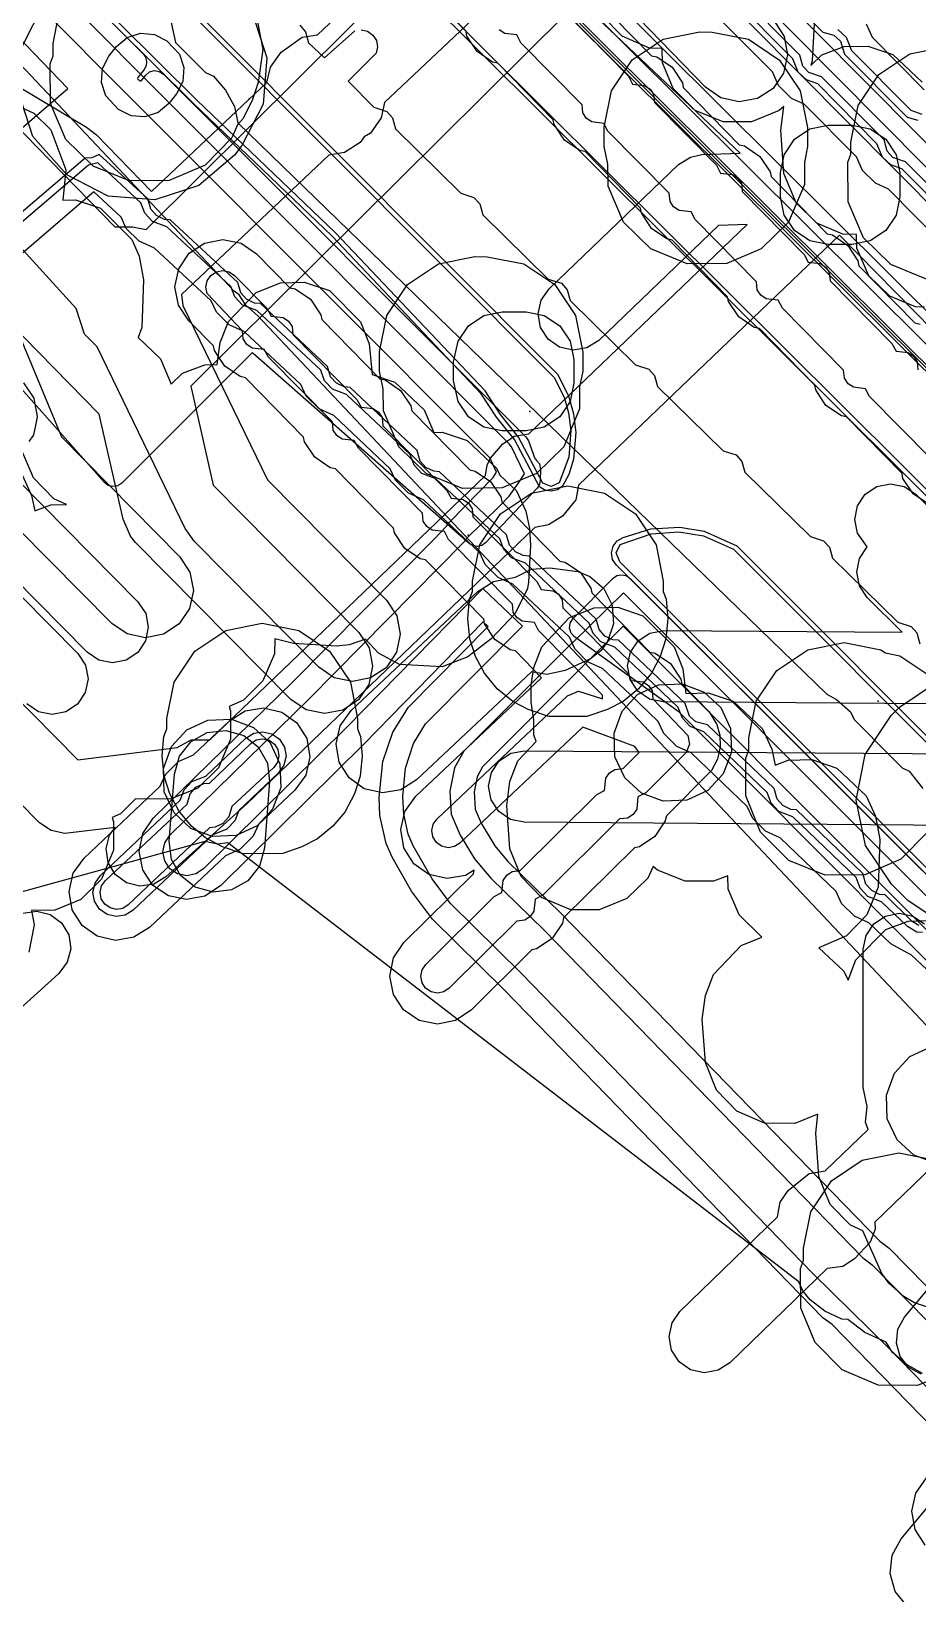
# Model space of a CAD drawing. Header units: metres. Extents: x -2677 to -840, y 169 to 1487.
# Drawn here: x -2534.5 to -2497.4, y 472.9 to 538.4 of the extents above; entities that cross this region are included whole.
import ezdxf

# ---------------------------------------------------------------- set-up
doc = ezdxf.new("R2010")
doc.units = ezdxf.units.M
for name, color, linetype in [('AI_GREENING_EXCLUSIONS', 1, 'Continuous'), ('AI_GREENING_LAWN', 82, 'Continuous'), ('AI_GREENING_REJECTED', 6, 'Continuous')]:
    doc.layers.add(name, color=color, linetype=linetype)

msp = doc.modelspace()

# ---------------------------------------------------------------- linework, layer by layer
at = {"layer": 'AI_GREENING_EXCLUSIONS'}
for points in [[(-2453.052, 475.184), (-2563.255, 584.829)], [(-2532.812, 559.76), (-2491.348, 518.509), (-2466.803, 493.355), (-2454.499, 481.243), (-2453.118, 479.601), (-2450.738, 477.392), (-2449.357, 478.782), (-2447.658, 480.173), (-2447.381, 480.667), (-2445.706, 482.293), (-2445.36, 482.434), (-2445.012, 482.295), (-2444.702, 481.694), (-2444.561, 481.133), (-2444.536, 480.458), (-2444.66, 479.826), (-2445.494, 478.408), (-2448.802, 474.801), (-2449.283, 474.535), (-2450.962, 473.89), (-2451.748, 474.262), (-2452.91, 475.325), (-2563.114, 584.97)], [(-2537.219, 577.852), (-2528.494, 537.945), (-2527.233, 536.684), (-2526.907, 536.524), (-2526.392, 535.938), (-2526.016, 535.254), (-2525.878, 534.568), (-2501.182, 510.605), (-2500.785, 510.376), (-2500.198, 509.862), (-2500.036, 509.535), (-2498.502, 507.99), (-2498.029, 507.52), (-2497.733, 507.37), (-2497.154, 506.65)], [(-2537.219, 577.852), (-2528.494, 537.945), (-2527.233, 536.684), (-2526.907, 536.524), (-2526.392, 535.938), (-2526.016, 535.254), (-2525.878, 534.568), (-2501.182, 510.605), (-2500.785, 510.376), (-2500.198, 509.862), (-2500.036, 509.535), (-2498.502, 507.99), (-2498.029, 507.52), (-2497.733, 507.37), (-2497.154, 506.65)], [(-2541.501, 570.944), (-2450.809, 480.716), (-2450.591, 480.547), (-2450.249, 480.479), (-2449.872, 480.562), (-2451.293, 482.052), (-2451.577, 482.483), (-2451.871, 483.208), (-2451.964, 483.697), (-2451.961, 484.461), (-2451.864, 484.949), (-2451.64, 485.489), (-2452.016, 485.948), (-2528.518, 563.046), (-2528.827, 563.073), (-2529.519, 563.432), (-2530.022, 564.03), (-2530.167, 564.487), (-2530.518, 564.437), (-2531.274, 564.631), (-2531.899, 565.099), (-2535.363, 568.96)], [(-2542.503, 570.53), (-2451.479, 479.972), (-2450.928, 479.594), (-2450.255, 479.461), (-2449.58, 479.587), (-2449.331, 479.714), (-2448.435, 480.532), (-2450.333, 482.447), (-2450.741, 483.032), (-2450.888, 483.395), (-2450.98, 484.266), (-2450.733, 485.116), (-2450.366, 485.642), (-2450.446, 485.766), (-2528.081, 564.025)], [(-2555.456, 567.151), (-2512.478, 524.035), (-2512.013, 523.118), (-2511.803, 522.361), (-2511.714, 521.58), (-2511.714, 521.58), (-2511.814, 520.459), (-2512.008, 519.823), (-2512.263, 519.334), (-2512.482, 519.182), (-2512.742, 519.122), (-2513.005, 519.164), (-2513.233, 519.302), (-2514.283, 521.283), (-2515.029, 522.218), (-2515.672, 523.209), (-2521.93, 529.813), (-2527.735, 535.387), (-2542.417, 549.934)], [(-2532.533, 559.764), (-2491.207, 518.65)], [(-2546.388, 524.507), (-2533.006, 536.015), (-2552.778, 556.579)], [(-2546.388, 524.507), (-2533.006, 536.015), (-2552.778, 556.579)], [(-2497.828, 472.358), (-2498.316, 472.967), (-2498.535, 473.716), (-2498.45, 474.492), (-2498.075, 475.176), (-2493.486, 480.648), (-2493.912, 480.368), (-2494.679, 480.222), (-2495.443, 480.381), (-2496.088, 480.82), (-2496.516, 481.472), (-2496.662, 482.239), (-2496.504, 483.003), (-2496.065, 483.648), (-2490.17, 489.446), (-2525.048, 526.481), (-2525.548, 526.919), (-2525.824, 527.36), (-2526.039, 527.513), (-2548.641, 551.5)], [(-2474.654, 458.565), (-2498.569, 483.153), (-2501.767, 486.296), (-2514.006, 498.894), (-2516.963, 501.82), (-2517.738, 502.863), (-2518.529, 504.243), (-2518.744, 504.733), (-2518.923, 505.565), (-2518.958, 506.31), (-2518.846, 507.504), (-2518.509, 508.534), (-2518.016, 509.36), (-2513.95, 513.46), (-2515.613, 515.041), (-2521.302, 509.229), (-2527.316, 503.277), (-2527.641, 503.062), (-2528.024, 502.988), (-2528.407, 503.066), (-2528.73, 503.284), (-2528.945, 503.61), (-2529.019, 503.993), (-2528.941, 504.375), (-2528.723, 504.698), (-2522.874, 510.417), (-2516.365, 517.021), (-2516.302, 517.115), (-2514.872, 518.535), (-2514.872, 518.535), (-2514.505, 518.916), (-2514.132, 519.436), (-2513.859, 519.851), (-2514.401, 520.98), (-2514.501, 521.106), (-2542.475, 549.171)], [(-2495.154, 478.196), (-2500.967, 484.162), (-2501.36, 484.449), (-2514.721, 498.195), (-2517.722, 501.169), (-2518.595, 502.347), (-2519.411, 503.772), (-2519.662, 504.338), (-2519.922, 505.518), (-2519.956, 506.264), (-2519.806, 507.784), (-2519.806, 507.784), (-2519.388, 509.01), (-2518.728, 510.063), (-2515.38, 513.439), (-2515.588, 513.637), (-2520.591, 508.525), (-2526.612, 502.566), (-2527.264, 502.136), (-2528.03, 501.988), (-2528.794, 502.144), (-2529.441, 502.581), (-2529.871, 503.232), (-2530.019, 503.998), (-2529.863, 504.763), (-2529.426, 505.409), (-2523.578, 511.128), (-2517.656, 517.1), (-2517.126, 517.646), (-2517.007, 517.824), (-2515.182, 519.698), (-2515.037, 519.919), (-2515.273, 520.439), (-2515.336, 520.528), (-2542.48, 547.759)], [(-2505.091, 546.141), (-2527.855, 523.529), (-2526.919, 519.377), (-2520.811, 513.193), (-2520.381, 512.542), (-2520.234, 511.775), (-2520.391, 511.011), (-2520.828, 510.365), (-2521.48, 509.935), (-2522.246, 509.788), (-2523.01, 509.945), (-2523.657, 510.382), (-2530.167, 516.973), (-2530.378, 517.226), (-2530.695, 517.939), (-2531.69, 522.351), (-2536.144, 526.882)], [(-2535.176, 536.151), (-2532.224, 534.396), (-2531.809, 534.069), (-2529.501, 531.686), (-2524.659, 536.264), (-2524.514, 536.902), (-2524.062, 537.539), (-2523.187, 538.158), (-2522.539, 538.269), (-2515.813, 544.628)], [(-2535.344, 534.629), (-2531.039, 530.212), (-2530.293, 530.212), (-2529.728, 530.1), (-2516.876, 542.877)], [(-2513.859, 540.972), (-2519.728, 535.422), (-2519.873, 534.78), (-2520.323, 534.142), (-2520.582, 533.979), (-2520.747, 533.745), (-2521.406, 533.327), (-2522.066, 533.211), (-2528.244, 527.37), (-2528.183, 526.914), (-2524.632, 519.593), (-2519.645, 514.544), (-2519.215, 513.893), (-2519.068, 513.127), (-2519.225, 512.362), (-2519.662, 511.716), (-2520.314, 511.286), (-2521.08, 511.139), (-2521.845, 511.296), (-2522.491, 511.733), (-2527.71, 517.017), (-2528.087, 517.55), (-2531.782, 525.168), (-2532.305, 525.708), (-2532.657, 526.788), (-2537.709, 532.321)], [(-2537.324, 512.643), (-2532.585, 507.845), (-2528.42, 508.368), (-2527.833, 508.683), (-2527.052, 508.683), (-2515.494, 519.779), (-2515.425, 520.211), (-2515.289, 520.511), (-2514.772, 521.112), (-2514.279, 521.427), (-2513.677, 521.524), (-2504.521, 530.313), (-2505.733, 530.265), (-2510.752, 525.447), (-2511.245, 525.132), (-2511.822, 525.029), (-2512.393, 525.155), (-2512.873, 525.49), (-2513.188, 525.983), (-2513.291, 526.559), (-2513.165, 527.131), (-2512.83, 527.611), (-2507.401, 532.823), (-2506.908, 533.138), (-2506.422, 533.24), (-2504.815, 533.304), (-2512.901, 540.966)], [(-2496.922, 518.568), (-2497.567, 519.006), (-2497.996, 519.658), (-2498.034, 519.858), (-2500.357, 522.233), (-2500.577, 522.278), (-2501.223, 522.717), (-2501.652, 523.369), (-2501.69, 523.568), (-2504.012, 525.943), (-2504.233, 525.989), (-2504.878, 526.427), (-2505.307, 527.079), (-2505.345, 527.278), (-2507.668, 529.653), (-2507.888, 529.699), (-2508.534, 530.137), (-2508.963, 530.789), (-2509.001, 530.989), (-2511.323, 533.364), (-2511.544, 533.409), (-2512.189, 533.848), (-2512.618, 534.5), (-2512.656, 534.699), (-2514.979, 537.074), (-2515.199, 537.12), (-2515.845, 537.558), (-2516.274, 538.21), (-2516.312, 538.41), (-2518.634, 540.785)], [(-2503.396, 538.844), (-2502.973, 538.188), (-2502.832, 537.421), (-2502.997, 536.658), (-2503.44, 536.016), (-2504.096, 535.593), (-2504.864, 535.453), (-2505.627, 535.617), (-2506.268, 536.061), (-2510.958, 540.901)], [(-2503.963, 541.014), (-2501.347, 538.37), (-2500.887, 538.245), (-2500.619, 538.002), (-2500.44, 537.453), (-2497.823, 534.809), (-2497.364, 534.684)], [(-2510.886, 539.788), (-2508.538, 537.386), (-2508.317, 537.341), (-2507.672, 536.902), (-2507.243, 536.25), (-2507.205, 536.051), (-2504.856, 533.649), (-2504.636, 533.604), (-2503.99, 533.165), (-2503.561, 532.513), (-2503.523, 532.314), (-2501.174, 529.912), (-2500.954, 529.867), (-2500.308, 529.428), (-2499.88, 528.776), (-2499.841, 528.577), (-2497.493, 526.175), (-2497.272, 526.13)], [(-2495.559, 530.136), (-2498.04, 532.643), (-2498.509, 532.813), (-2498.858, 533.137), (-2499.083, 533.697), (-2501.563, 536.204), (-2502.032, 536.374), (-2502.382, 536.698), (-2502.606, 537.258), (-2505.087, 539.765)], [(-2495.265, 530.292), (-2497.882, 532.937), (-2498.421, 533.116), (-2498.663, 533.384), (-2498.789, 533.853), (-2501.405, 536.498), (-2501.944, 536.677), (-2502.187, 536.945), (-2502.312, 537.415), (-2504.928, 540.059)], [(-2525.131, 539.172), (-2524.827, 537.641), (-2525.034, 536.27), (-2525.26, 535.545), (-2525.653, 534.755), (-2525.902, 534.488), (-2526.131, 533.939), (-2527.254, 532.795), (-2528.763, 532.148), (-2530.424, 532.132), (-2531.946, 532.752), (-2533.09, 533.875), (-2533.737, 535.384), (-2533.753, 537.045), (-2533.629, 537.381), (-2533.629, 537.894), (-2533.325, 539.425)], [(-2512.093, 539.16), (-2509.499, 536.527), (-2509.33, 536.2), (-2508.824, 536.143), (-2508.598, 535.99), (-2508.448, 535.762), (-2508.411, 535.423), (-2505.817, 532.79), (-2505.648, 532.463), (-2505.142, 532.406), (-2504.916, 532.253), (-2504.766, 532.025), (-2504.729, 531.686), (-2502.135, 529.053), (-2501.967, 528.726), (-2501.46, 528.669), (-2501.234, 528.516), (-2501.084, 528.288), (-2501.048, 527.949), (-2498.454, 525.316), (-2498.285, 524.989), (-2497.779, 524.932), (-2497.553, 524.779), (-2497.403, 524.551), (-2497.366, 524.212)], [(-2497.096, 526.835), (-2497.464, 526.852), (-2498.548, 527.305), (-2499.425, 528.16), (-2499.923, 529.311), (-2499.94, 529.889), (-2500.517, 529.906), (-2501.601, 530.359), (-2502.478, 531.214), (-2502.993, 532.446), (-2503.121, 534.265), (-2502.992, 535.259), (-2503.186, 535.087), (-2504.351, 534.617), (-2505.539, 534.617), (-2506.704, 535.087), (-2507.626, 536.009), (-2508.079, 537.093), (-2508.096, 537.687), (-2508.617, 537.704), (-2509.768, 538.202), (-2510.623, 539.079)], [(-2496.421, 529.583), (-2498.606, 531.791), (-2499.147, 532.038), (-2499.688, 532.578), (-2499.945, 533.144), (-2502.13, 535.352), (-2502.671, 535.599), (-2503.211, 536.139), (-2503.468, 536.705), (-2505.653, 538.913)], [(-2523.287, 538.662), (-2523.044, 538.394), (-2522.919, 537.934), (-2522.248, 537.299), (-2520.975, 538.427)], [(-2520.706, 538.473), (-2520.44, 538.412), (-2520.217, 538.254), (-2520.072, 538.023), (-2520.026, 537.753), (-2520.087, 537.487), (-2521.251, 536.313), (-2520.185, 535.227), (-2519.636, 535.048), (-2519.393, 534.78), (-2519.268, 534.32), (-2516.533, 531.617), (-2515.981, 531.438), (-2515.739, 531.17), (-2515.613, 530.714), (-2512.869, 528.018), (-2512.316, 527.839), (-2512.074, 527.57), (-2511.948, 527.114), (-2509.204, 524.418), (-2508.652, 524.239), (-2508.409, 523.97), (-2508.283, 523.514), (-2505.539, 520.818), (-2504.987, 520.639), (-2504.744, 520.371), (-2504.619, 519.914), (-2501.874, 517.219), (-2501.322, 517.04), (-2501.079, 516.771), (-2500.954, 516.315), (-2498.209, 513.619), (-2497.657, 513.44), (-2497.414, 513.171), (-2497.289, 512.715)], [(-2496.828, 520.486), (-2499.396, 523.092), (-2499.565, 523.418), (-2500.071, 523.476), (-2500.297, 523.629), (-2500.447, 523.857), (-2500.484, 524.196), (-2503.051, 526.802), (-2503.22, 527.129), (-2503.726, 527.186), (-2503.952, 527.339), (-2504.102, 527.568), (-2504.139, 527.906), (-2506.707, 530.513), (-2506.876, 530.839), (-2507.382, 530.896), (-2507.608, 531.05), (-2507.758, 531.278), (-2507.795, 531.617), (-2510.362, 534.223), (-2510.531, 534.55), (-2511.037, 534.607), (-2511.263, 534.76), (-2511.413, 534.988), (-2511.45, 535.327), (-2514.018, 537.933), (-2514.186, 538.26), (-2514.693, 538.317), (-2514.919, 538.47)], [(-2501.717, 538.719), (-2501.794, 537.174), (-2501.862, 536.97), (-2501.393, 537.417), (-2500.462, 537.767), (-2499.468, 537.794), (-2498.418, 537.442), (-2497.194, 536.283)], [(-2500.719, 538.493), (-2500.37, 538.17), (-2500.146, 537.61), (-2497.665, 535.103), (-2497.196, 534.932)], [(-2499.541, 538.729), (-2499.284, 538.163), (-2497.099, 535.954)], [(-2496.975, 528.005), (-2498.498, 528.625), (-2499.642, 529.749), (-2500.289, 531.257), (-2500.305, 532.918), (-2500.181, 533.254), (-2500.181, 533.767), (-2499.876, 535.298), (-2499.009, 536.596), (-2497.711, 537.463), (-2496.181, 537.767)], [(-2535.336, 535.401), (-2534.437, 534.974), (-2533.728, 534.277), (-2533.094, 532.597), (-2533.216, 531.325), (-2532.684, 531.34), (-2531.634, 530.988), (-2530.324, 529.683), (-2530.024, 528.973), (-2529.842, 527.984), (-2529.907, 525.992), (-2530.066, 525.57), (-2529.124, 524.678), (-2528.678, 523.605), (-2528.196, 524.066), (-2527.265, 524.416), (-2526.743, 524.43), (-2526.616, 525.356), (-2526.277, 526.231), (-2525.117, 527.453), (-2524.087, 527.86), (-2523.093, 527.887), (-2522.043, 527.535), (-2520.733, 526.23), (-2520.372, 525.301), (-2520.242, 524.015), (-2519.298, 523.697), (-2518.074, 522.538), (-2517.662, 521.588), (-2517.315, 521.598), (-2516.265, 521.246), (-2515.041, 520.087), (-2514.894, 519.796), (-2514.196, 519.135), (-2513.81, 518.279), (-2513.655, 517.56), (-2513.616, 516.843), (-2513.693, 515.298), (-2513.739, 515.036), (-2514.257, 513.983), (-2515.265, 512.927), (-2516.231, 512.175), (-2517.313, 511.746), (-2519.105, 511.854), (-2519.981, 512.326), (-2520.522, 512.914), (-2521.218, 512.679), (-2521.724, 512.613), (-2523.543, 512.736), (-2524.324, 512.932), (-2524.338, 512.303), (-2524.83, 511.163), (-2525.641, 510.352), (-2526.246, 510.085), (-2526.187, 509.909), (-2526.187, 508.721), (-2526.693, 507.511), (-2527.561, 506.662), (-2528.714, 506.194), (-2530.165, 506.22), (-2530.797, 505.588), (-2531.151, 505.425), (-2531.09, 505.244), (-2531.09, 504.056), (-2531.596, 502.846), (-2532.464, 501.997), (-2533.547, 501.543), (-2534.535, 501.529), (-2534.416, 500.933), (-2534.643, 499.785)], [(-2497.324, 500.906), (-2497.602, 501.069), (-2498.739, 502.186), (-2498.971, 502.205), (-2499.303, 502.365), (-2499.546, 502.633), (-2499.671, 503.078), (-2502.464, 505.75), (-2502.696, 505.77), (-2503.028, 505.929), (-2503.27, 506.198), (-2503.396, 506.642), (-2506.188, 509.315), (-2506.673, 509.44), (-2506.942, 509.683), (-2507.121, 510.207), (-2509.92, 512.865), (-2510.159, 512.884), (-2510.491, 513.044), (-2510.734, 513.312), (-2510.859, 513.75), (-2513.672, 516.4), (-2513.912, 516.42), (-2514.244, 516.579), (-2514.487, 516.848), (-2514.612, 517.285), (-2517.425, 519.935), (-2517.664, 519.955), (-2517.997, 520.114), (-2518.239, 520.383), (-2518.365, 520.82), (-2521.178, 523.47), (-2521.417, 523.49), (-2521.749, 523.649), (-2521.992, 523.918), (-2522.117, 524.355), (-2524.935, 526.993), (-2525.181, 527.013), (-2525.513, 527.172), (-2525.756, 527.441), (-2525.881, 527.872), (-2528.712, 530.502), (-2528.958, 530.522), (-2529.291, 530.681), (-2529.533, 530.95), (-2529.659, 531.381), (-2531.699, 533.248), (-2532.001, 533.108), (-2532.287, 533.089), (-2536.511, 529.475)], [(-2497.169, 500.603), (-2497.413, 500.619), (-2497.81, 500.852), (-2498.892, 501.892), (-2499.471, 502.116), (-2499.794, 502.466), (-2499.963, 502.915), (-2502.617, 505.456), (-2503.195, 505.681), (-2503.519, 506.03), (-2503.688, 506.479), (-2506.342, 509.021), (-2506.92, 509.245), (-2507.244, 509.595), (-2507.413, 510.044), (-2508.746, 511.318), (-2510.071, 512.571), (-2510.659, 512.795), (-2510.983, 513.145), (-2511.15, 513.584), (-2513.824, 516.106), (-2514.412, 516.33), (-2514.735, 516.68), (-2514.902, 517.119), (-2517.577, 519.641), (-2518.164, 519.865), (-2518.488, 520.215), (-2518.655, 520.654), (-2521.33, 523.176), (-2521.917, 523.4), (-2522.241, 523.75), (-2522.408, 524.189), (-2525.086, 526.699), (-2525.681, 526.924), (-2526.005, 527.273), (-2526.17, 527.704), (-2528.863, 530.208), (-2529.458, 530.433), (-2529.782, 530.782), (-2529.947, 531.213), (-2531.756, 532.892), (-2532.144, 532.795), (-2536.233, 529.293)], [(-2537.683, 531.983), (-2533.278, 521.394), (-2528.323, 516.378), (-2527.893, 515.726), (-2527.746, 514.96), (-2527.903, 514.195), (-2528.34, 513.549), (-2528.992, 513.12), (-2529.758, 512.972), (-2530.522, 513.129), (-2531.168, 513.567), (-2536.398, 518.861)], [(-2496.782, 498.861), (-2497.639, 499.659), (-2498.501, 500.13), (-2499.424, 501.013), (-2500.03, 501.287), (-2500.57, 501.827), (-2500.801, 502.331), (-2503.149, 504.578), (-2503.755, 504.851), (-2504.295, 505.392), (-2504.526, 505.896), (-2506.874, 508.142), (-2507.479, 508.416), (-2508.02, 508.956), (-2508.251, 509.46), (-2509.434, 510.593), (-2510.593, 511.684), (-2511.218, 511.966), (-2511.758, 512.506), (-2511.982, 512.993), (-2514.345, 515.219), (-2514.971, 515.501), (-2515.511, 516.041), (-2515.735, 516.528), (-2518.098, 518.754), (-2518.723, 519.036), (-2519.264, 519.576), (-2519.488, 520.063), (-2521.851, 522.289), (-2522.476, 522.571), (-2523.016, 523.112), (-2523.24, 523.598), (-2525.597, 525.805), (-2526.24, 526.094), (-2526.78, 526.635), (-2526.998, 527.107), (-2529.374, 529.314), (-2530.017, 529.603), (-2530.558, 530.144), (-2530.775, 530.616), (-2531.912, 531.672), (-2535.429, 528.663)], [(-2494.393, 523.482), (-2500.661, 529.861), (-2511.593, 519.366), (-2511.713, 518.76), (-2512.271, 518.066), (-2512.855, 517.702), (-2513.433, 517.599), (-2525.504, 506.01), (-2528.902, 502.936), (-2529.404, 502.636), (-2529.984, 502.551), (-2530.551, 502.694), (-2531.021, 503.043), (-2531.321, 503.545), (-2531.406, 504.124), (-2531.263, 504.692), (-2531.021, 505.018), (-2533.141, 504.765), (-2533.714, 504.883), (-2534.199, 505.211), (-2539.458, 510.535)], [(-2534.87, 523.668), (-2534.439, 523.018), (-2534.439, 523.014), (-2534.437, 523.011), (-2534.395, 522.79), (-2534.291, 522.251), (-2534.292, 522.243), (-2534.291, 522.235), (-2534.353, 521.946), (-2534.447, 521.487), (-2534.454, 521.475), (-2534.457, 521.462), (-2534.639, 521.201)], [(-2534.92, 519.801), (-2534.534, 518.945), (-2534.392, 518.291), (-2533.719, 518.544), (-2533.07, 518.561), (-2533.598, 518.799), (-2534.453, 519.676), (-2534.906, 520.76)], [(-2535.066, 519.535), (-2530.067, 514.473), (-2529.744, 513.985), (-2529.634, 513.41), (-2529.751, 512.837), (-2530.08, 512.352), (-2530.568, 512.03), (-2531.143, 511.919), (-2531.716, 512.037), (-2532.201, 512.365), (-2537.41, 517.639)], [(-2495.058, 510.182), (-2508.049, 510.28), (-2508.622, 510.398), (-2509.106, 510.727), (-2509.428, 511.216), (-2509.538, 511.791), (-2509.419, 512.364), (-2509.091, 512.848), (-2508.602, 513.17), (-2508.027, 513.28), (-2498.031, 513.205), (-2499.494, 514.663), (-2499.82, 515.149), (-2499.935, 515.723), (-2499.822, 516.297), (-2499.49, 516.79), (-2499.895, 517.355), (-2500.011, 517.929), (-2499.897, 518.503), (-2499.573, 518.991), (-2499.087, 519.317), (-2498.513, 519.432), (-2497.939, 519.318), (-2497.452, 518.994), (-2492.369, 513.928)], [(-2537.397, 517.169), (-2532.593, 512.306), (-2532.271, 511.817), (-2532.161, 511.242), (-2532.278, 510.669), (-2532.607, 510.184), (-2533.095, 509.862), (-2533.67, 509.752), (-2534.243, 509.869), (-2534.728, 510.197)], [(-2453.69, 460.207), (-2475.758, 481.813), (-2510.011, 516.016), (-2510.167, 516.254), (-2510.216, 516.534), (-2510.15, 516.81), (-2509.979, 517.037), (-2509.732, 517.178), (-2508.561, 517.535), (-2507.355, 517.607), (-2506.323, 517.44), (-2504.963, 516.833), (-2382.249, 393.893)], [(-2453.432, 460.234), (-2475.617, 481.955), (-2509.87, 516.158), (-2510.016, 516.527), (-2509.847, 516.887), (-2508.546, 517.336), (-2507.387, 517.409), (-2506.355, 517.242), (-2505.104, 516.692), (-2382.39, 393.752)], [(-2463.911, 468.982), (-2509.706, 514.861), (-2511.817, 512.787), (-2511.879, 512.745), (-2516.408, 508.213), (-2516.803, 507.518), (-2516.994, 506.542), (-2516.938, 505.57), (-2516.556, 504.695), (-2515.954, 503.698), (-2515.274, 502.882), (-2513.043, 500.699), (-2499.682, 486.954), (-2499.288, 486.661), (-2496.999, 484.337), (-2473.702, 460.382)], [(-2496.837, 484.842), (-2497.511, 485.076), (-2497.959, 485.335), (-2498.571, 485.888), (-2498.873, 486.307), (-2499.672, 488.088), (-2500.198, 488.325), (-2501.053, 489.202), (-2501.523, 490.367), (-2501.651, 492.186), (-2501.566, 492.982), (-2502.534, 492.594), (-2503.803, 492.611), (-2504.954, 493.109), (-2505.809, 493.986), (-2506.279, 495.151), (-2506.407, 496.97), (-2506.277, 497.968), (-2505.938, 498.843), (-2504.778, 500.065), (-2503.914, 500.41), (-2504.865, 501.344), (-2505.318, 502.428), (-2505.335, 502.99), (-2505.938, 502.755), (-2507.126, 502.755), (-2508.291, 503.225), (-2508.468, 503.381), (-2508.691, 502.889), (-2509.568, 502.034), (-2510.733, 501.564), (-2511.921, 501.564), (-2513.153, 502.079), (-2514.008, 502.956), (-2514.478, 504.121), (-2514.606, 505.94), (-2514.476, 506.938), (-2514.137, 507.813), (-2513.372, 508.619), (-2513.472, 508.9), (-2513.472, 509.529), (-2513.588, 510.272), (-2513.587, 510.99), (-2513.47, 511.717), (-2513.47, 511.717), (-2513.131, 512.592), (-2511.971, 513.814), (-2510.941, 514.221), (-2509.947, 514.248), (-2508.897, 513.896), (-2507.587, 512.591), (-2507.226, 511.662), (-2507.098, 510.635), (-2506.158, 510.66), (-2505.108, 510.308), (-2503.884, 509.149), (-2503.498, 508.293), (-2503.353, 507.624), (-2502.804, 507.83), (-2501.81, 507.857), (-2500.76, 507.505), (-2499.536, 506.346), (-2499.15, 505.49), (-2498.968, 504.501), (-2499.033, 502.509), (-2499.503, 501.344), (-2500.358, 500.467), (-2501.515, 499.968), (-2500.48, 498.988), (-2500.298, 498.614), (-2499.969, 499.46), (-2498.71, 500.739), (-2497.779, 501.089), (-2496.785, 501.116)], [(-2465.347, 469.005), (-2509.724, 513.463), (-2511.105, 512.085), (-2511.139, 512.062), (-2515.626, 507.558), (-2515.851, 507.141), (-2515.977, 506.513), (-2515.93, 505.784), (-2515.682, 505.191), (-2515.105, 504.236), (-2514.563, 503.586), (-2512.328, 501.398), (-2498.967, 487.653), (-2498.576, 487.363), (-2496.283, 485.035), (-2472.986, 461.08)], [(-2496.96, 504.82), (-2498.083, 503.676), (-2499.592, 503.029), (-2501.253, 503.013), (-2502.775, 503.633), (-2503.962, 504.82), (-2504.582, 506.342), (-2504.582, 507.926), (-2504.458, 508.262), (-2504.458, 508.775), (-2504.154, 510.306), (-2503.286, 511.603), (-2501.989, 512.471), (-2500.458, 512.775), (-2498.927, 512.471), (-2498.728, 512.337), (-2498.728, 512.337), (-2498.125, 512.218), (-2496.828, 511.35)], [(-2496.157, 500.857), (-2497.78, 501.938), (-2498.48, 502.636), (-2499.567, 504.257), (-2499.95, 506.163), (-2499.575, 508.078), (-2498.495, 509.703), (-2498.495, 509.703), (-2498.137, 510.063), (-2496.518, 511.151)], [(-2495.742, 505.099), (-2513.882, 505.235), (-2514.455, 505.353), (-2514.939, 505.682), (-2515.261, 506.171), (-2515.371, 506.746), (-2515.252, 507.319), (-2514.923, 507.803), (-2514.434, 508.125), (-2513.86, 508.234), (-2495.578, 508.098)], [(-2497.168, 482.104), (-2497.849, 482.478), (-2498.436, 482.992), (-2498.436, 482.992), (-2498.704, 483.426), (-2499.591, 483.827), (-2500.299, 484.372), (-2500.56, 484.384), (-2501.267, 484.716), (-2501.885, 485.193), (-2502.19, 485.568), (-2502.357, 485.955), (-2526.298, 504.372), (-2526.734, 504.315), (-2527.263, 504.419), (-2578.585, 490.288)], [(-2497.168, 482.104), (-2497.849, 482.478), (-2498.436, 482.992), (-2498.436, 482.992), (-2498.704, 483.426), (-2499.591, 483.827), (-2500.299, 484.372), (-2500.56, 484.384), (-2501.267, 484.716), (-2501.885, 485.193), (-2502.19, 485.568), (-2502.357, 485.955), (-2526.298, 504.372), (-2526.734, 504.315), (-2527.263, 504.419), (-2578.585, 490.288)], [(-2534.89, 501.413), (-2534.311, 501.498), (-2533.743, 501.355), (-2533.273, 501.006), (-2532.973, 500.504), (-2532.888, 499.925), (-2533.031, 499.357), (-2533.38, 498.887), (-2543.549, 489.692)], [(-2496.322, 491.208), (-2499.17, 488.451), (-2499.161, 488.162), (-2499.369, 487.615), (-2500.028, 486.915), (-2500.52, 486.598), (-2501.175, 486.51), (-2505.257, 482.558), (-2505.749, 482.241), (-2506.325, 482.136), (-2506.897, 482.26), (-2507.379, 482.593), (-2507.696, 483.084), (-2507.801, 483.66), (-2507.677, 484.232), (-2507.344, 484.714), (-2503.251, 488.676), (-2503.137, 489.301), (-2502.804, 489.782), (-2501.922, 490.5), (-2501.258, 490.605), (-2499.458, 492.347), (-2499.564, 492.646), (-2499.496, 493.308), (-2499.656, 494.101), (-2499.656, 499.911), (-2499.542, 500.485), (-2499.217, 500.971), (-2498.731, 501.296), (-2498.156, 501.411), (-2497.582, 501.296), (-2497.096, 500.971)], [(-2495.856, 482.219), (-2497.378, 481.599), (-2499.039, 481.615), (-2500.548, 482.262), (-2501.671, 483.406), (-2502.275, 484.851), (-2502.291, 486.512), (-2502.167, 486.848), (-2502.167, 487.361), (-2501.863, 488.892), (-2500.995, 490.189), (-2499.698, 491.057), (-2498.167, 491.361), (-2496.636, 491.057)], [(-2497.227, 482.079), (-2497.741, 482.36), (-2498.107, 482.817), (-2498.271, 483.379), (-2498.207, 483.96), (-2497.926, 484.474), (-2494.041, 489.106)], [(-2497.061, 474.903), (-2497.482, 475.56), (-2497.619, 476.328), (-2497.452, 477.091), (-2497.006, 477.731)]]:
    msp.add_lwpolyline(points, dxfattribs=at)
for points in [[(-2511.917, 521.664), (-2512, 520.542), (-2512.407, 519.473), (-2512.748, 519.322), (-2513.1, 519.45), (-2514.114, 521.392), (-2514.863, 522.33), (-2515.51, 523.329), (-2521.787, 529.953), (-2527.594, 535.529), (-2542.274, 550.075), (-2559.202, 567.085), (-2559.306, 567.237), (-2559.321, 567.6), (-2559.088, 567.877), (-2557.999, 568.035), (-2557.104, 567.897), (-2556.273, 567.534), (-2555.598, 567.01), (-2512.62, 523.894), (-2512.205, 523.063), (-2512.017, 522.412), (-2511.917, 521.664)], [(-2524.819, 535.353), (-2525.707, 533.616), (-2526.026, 533.213), (-2527.511, 531.947), (-2529.367, 531.347), (-2531.312, 531.502), (-2533.049, 532.39), (-2534.471, 533.999), (-2535.072, 535.855), (-2534.916, 537.8), (-2534.029, 539.537), (-2533.71, 539.94), (-2532.225, 541.205), (-2530.369, 541.806), (-2528.424, 541.651), (-2526.687, 540.763), (-2525.265, 539.154), (-2524.664, 537.298), (-2524.819, 535.353)], [(-2528.187, 536.307), (-2528.453, 535.786), (-2528.772, 535.383), (-2529.217, 535.003), (-2529.774, 534.823), (-2530.358, 534.869), (-2530.879, 535.136), (-2531.415, 535.705), (-2531.595, 536.262), (-2531.549, 536.846), (-2531.283, 537.367), (-2530.964, 537.77), (-2530.518, 538.15), (-2529.961, 538.33), (-2529.378, 538.283), (-2528.857, 538.017), (-2528.32, 537.447), (-2528.14, 536.89), (-2528.187, 536.307)], [(-2505.995, 538.379), (-2504.464, 538.075), (-2503.167, 537.207), (-2502.299, 535.91), (-2501.995, 534.379), (-2501.995, 533.573), (-2502.126, 532.914), (-2502.126, 531.989), (-2502.789, 530.403), (-2503.933, 529.28), (-2505.378, 528.676), (-2507.039, 528.66), (-2508.561, 529.28), (-2509.705, 530.403), (-2510.352, 531.912), (-2510.368, 532.832), (-2510.517, 533.582), (-2510.517, 534.384), (-2510.213, 535.915), (-2509.345, 537.212), (-2508.048, 538.08), (-2506.517, 538.384), (-2505.995, 538.379)], [(-2498.716, 530.056), (-2499.365, 529.622), (-2500.13, 529.47), (-2501.13, 529.47), (-2501.895, 529.622), (-2502.544, 530.056), (-2502.978, 530.705), (-2503.13, 531.47), (-2503.13, 532.47), (-2502.978, 533.235), (-2502.544, 533.884), (-2501.895, 534.318), (-2501.13, 534.47), (-2500.13, 534.47), (-2499.365, 534.318), (-2498.716, 533.884), (-2498.282, 533.235), (-2498.13, 532.47), (-2498.13, 531.47), (-2498.282, 530.705), (-2498.716, 530.056)], [(-2518.918, 504.153), (-2519.048, 504.922), (-2518.874, 505.683), (-2518.422, 506.319), (-2513.148, 511.294), (-2514.24, 512.417), (-2514.46, 512.462), (-2515.107, 512.9), (-2515.536, 513.551), (-2515.574, 513.751), (-2518.014, 516.238), (-2518.234, 516.283), (-2518.88, 516.721), (-2519.31, 517.372), (-2519.348, 517.572), (-2521.788, 520.059), (-2522.008, 520.104), (-2522.654, 520.541), (-2523.084, 521.193), (-2523.122, 521.392), (-2525.562, 523.879), (-2525.782, 523.925), (-2526.428, 524.362), (-2526.858, 525.014), (-2526.896, 525.213), (-2527.941, 526.27), (-2528.37, 526.922), (-2528.518, 527.688), (-2528.361, 528.452), (-2527.923, 529.099), (-2527.272, 529.528), (-2526.505, 529.676), (-2525.741, 529.519), (-2525.095, 529.081), (-2523.7, 527.651), (-2523.479, 527.606), (-2522.833, 527.169), (-2522.403, 526.517), (-2522.365, 526.318), (-2519.926, 523.831), (-2519.705, 523.785), (-2519.059, 523.348), (-2518.63, 522.696), (-2518.591, 522.497), (-2516.152, 520.01), (-2515.931, 519.965), (-2515.285, 519.527), (-2514.856, 518.876), (-2514.817, 518.676), (-2512.378, 516.189), (-2512.157, 516.144), (-2511.511, 515.706), (-2511.082, 515.055), (-2511.043, 514.855), (-2508.604, 512.368), (-2508.383, 512.323), (-2507.737, 511.886), (-2507.308, 511.234), (-2507.269, 511.035), (-2506.12, 509.863), (-2505.798, 509.332), (-2505.673, 508.89), (-2505.655, 508.404), (-2505.773, 507.877), (-2506.027, 507.4), (-2507.914, 505.504), (-2507.959, 505.284), (-2508.394, 504.636), (-2509.044, 504.204), (-2509.244, 504.165), (-2512.225, 501.218), (-2512.27, 500.998), (-2512.705, 500.35), (-2513.355, 499.918), (-2513.554, 499.879), (-2516.1, 497.348), (-2516.751, 496.916), (-2517.516, 496.766), (-2518.281, 496.921), (-2518.929, 497.356), (-2519.361, 498.006), (-2519.511, 498.772), (-2519.356, 499.537), (-2518.921, 500.184), (-2516.003, 503.068), (-2515.972, 503.224), (-2516.338, 502.995), (-2517.107, 502.865), (-2517.868, 503.039), (-2518.504, 503.491), (-2518.918, 504.153)], [(-2515.421, 528.957), (-2513.89, 528.653), (-2512.593, 527.785), (-2511.725, 526.488), (-2511.421, 524.957), (-2511.421, 524.151), (-2511.552, 523.492), (-2511.552, 522.567), (-2512.215, 520.981), (-2513.359, 519.858), (-2514.804, 519.254), (-2516.465, 519.238), (-2517.987, 519.858), (-2519.131, 520.981), (-2519.778, 522.49), (-2519.794, 523.41), (-2519.943, 524.16), (-2519.943, 524.962), (-2519.639, 526.493), (-2518.771, 527.79), (-2517.474, 528.658), (-2515.943, 528.962), (-2515.421, 528.957)], [(-2510.503, 506.567), (-2510.448, 507.074), (-2510.296, 507.3), (-2510.068, 507.451), (-2509.73, 507.489), (-2509.06, 508.156), (-2509.232, 508.412), (-2511.411, 509.22), (-2516.569, 504.355), (-2516.8, 504.21), (-2517.069, 504.164), (-2517.336, 504.225), (-2517.558, 504.384), (-2517.703, 504.615), (-2517.749, 504.884), (-2517.688, 505.151), (-2517.529, 505.373), (-2512.056, 510.537), (-2511.602, 510.727), (-2510.595, 510.411), (-2510.595, 510.56), (-2513.28, 513.278), (-2513.449, 513.604), (-2513.956, 513.66), (-2514.182, 513.814), (-2514.332, 514.042), (-2514.369, 514.38), (-2517.054, 517.098), (-2517.223, 517.425), (-2517.729, 517.481), (-2517.956, 517.634), (-2518.106, 517.862), (-2518.143, 518.201), (-2520.828, 520.919), (-2520.997, 521.245), (-2521.503, 521.302), (-2521.73, 521.455), (-2521.88, 521.683), (-2521.917, 522.022), (-2524.602, 524.74), (-2524.771, 525.066), (-2525.277, 525.123), (-2525.503, 525.276), (-2525.654, 525.504), (-2525.691, 525.843), (-2527.166, 527.412), (-2527.218, 527.68), (-2527.163, 527.948), (-2527.01, 528.174), (-2526.782, 528.324), (-2526.513, 528.376), (-2526.246, 528.321), (-2526.02, 528.168), (-2524.66, 526.791), (-2524.49, 526.465), (-2523.984, 526.408), (-2523.758, 526.255), (-2523.608, 526.027), (-2523.57, 525.688), (-2520.886, 522.97), (-2520.717, 522.644), (-2520.21, 522.587), (-2519.984, 522.434), (-2519.834, 522.206), (-2519.797, 521.867), (-2517.112, 519.149), (-2516.943, 518.823), (-2516.436, 518.767), (-2516.21, 518.613), (-2516.06, 518.385), (-2516.023, 518.047), (-2513.338, 515.329), (-2513.169, 515.002), (-2512.662, 514.946), (-2512.436, 514.793), (-2512.286, 514.565), (-2512.249, 514.226), (-2509.564, 511.508), (-2509.395, 511.182), (-2508.888, 511.125), (-2508.662, 510.972), (-2508.512, 510.744), (-2508.475, 510.405), (-2507.012, 508.864), (-2506.95, 508.513), (-2507.081, 508.162), (-2508.778, 506.461), (-2509.104, 506.291), (-2509.159, 505.784), (-2509.311, 505.558), (-2509.538, 505.407), (-2509.877, 505.369), (-2513.089, 502.175), (-2513.415, 502.005), (-2513.469, 501.498), (-2513.622, 501.272), (-2513.849, 501.121), (-2514.188, 501.083), (-2517.017, 498.27), (-2517.245, 498.119), (-2517.513, 498.066), (-2517.78, 498.12), (-2518.007, 498.273), (-2518.158, 498.5), (-2518.211, 498.768), (-2518.157, 499.036), (-2518.004, 499.263), (-2515.14, 502.111), (-2514.814, 502.281), (-2514.759, 502.788), (-2514.607, 503.014), (-2514.379, 503.165), (-2514.04, 503.203), (-2510.829, 506.397), (-2510.503, 506.567)], [(-2511.799, 523.648), (-2511.951, 522.883), (-2512.385, 522.234), (-2513.034, 521.8), (-2513.799, 521.648), (-2514.799, 521.648), (-2515.564, 521.8), (-2516.213, 522.234), (-2516.647, 522.883), (-2516.839, 523.756), (-2516.839, 524.548), (-2516.647, 525.413), (-2516.213, 526.062), (-2515.564, 526.496), (-2514.799, 526.648), (-2513.799, 526.648), (-2513.034, 526.496), (-2512.385, 526.062), (-2511.951, 525.413), (-2511.799, 524.648), (-2511.799, 523.648)], [(-2516.043, 514.915), (-2516.043, 515.341), (-2515.739, 516.872), (-2514.871, 518.169), (-2513.574, 519.037), (-2512.043, 519.341), (-2510.512, 519.037), (-2509.215, 518.169), (-2508.347, 516.872), (-2508.043, 515.341), (-2508.043, 514.915), (-2507.922, 514.586), (-2507.849, 513.774), (-2507.938, 512.925), (-2508.17, 512.183), (-2508.542, 511.48), (-2509.086, 510.826), (-2509.729, 510.293), (-2510.383, 509.958), (-2511.251, 509.673), (-2512.835, 509.673), (-2513.707, 509.958), (-2514.357, 510.293), (-2515.004, 510.826), (-2515.544, 511.48), (-2515.912, 512.183), (-2516.148, 512.925), (-2516.238, 513.774), (-2516.164, 514.586), (-2516.043, 514.915)], [(-2510.667, 512.426), (-2511.089, 512.089), (-2512.159, 511.598), (-2512.921, 511.427), (-2513.573, 511.541), (-2518.39, 507.006), (-2519.052, 506.592), (-2519.821, 506.463), (-2520.582, 506.638), (-2521.217, 507.091), (-2521.631, 507.753), (-2521.76, 508.522), (-2521.585, 509.283), (-2521.132, 509.918), (-2515.822, 514.918), (-2515.16, 515.331), (-2514.244, 515.513), (-2513.572, 515.85), (-2512.794, 515.906), (-2511.628, 515.745), (-2511.126, 515.544), (-2510.536, 515.033), (-2510.187, 514.335), (-2510.131, 513.557), (-2510.377, 512.816), (-2510.667, 512.426)], [(-2528.98, 508.823), (-2528.859, 509.152), (-2528.859, 509.578), (-2528.555, 511.109), (-2527.687, 512.406), (-2526.39, 513.274), (-2524.859, 513.578), (-2523.328, 513.274), (-2522.031, 512.406), (-2521.163, 511.109), (-2520.859, 509.578), (-2520.859, 509.152), (-2520.738, 508.823), (-2520.665, 508.011), (-2520.754, 507.162), (-2520.986, 506.42), (-2521.401, 505.653), (-2521.902, 505.063), (-2522.545, 504.53), (-2523.199, 504.195), (-2523.99, 503.926), (-2525.651, 503.91), (-2526.523, 504.195), (-2527.237, 504.573), (-2527.82, 505.063), (-2528.36, 505.717), (-2528.728, 506.42), (-2528.964, 507.162), (-2529.054, 508.011), (-2528.98, 508.823)], [(-2505.188, 508.176), (-2505.529, 507.259), (-2506.176, 506.56), (-2507.058, 506.151), (-2508.044, 506.112), (-2508.961, 506.453), (-2509.66, 507.1), (-2510.069, 507.982), (-2510.108, 508.968), (-2509.767, 509.885), (-2509.12, 510.584), (-2508.238, 510.993), (-2507.252, 511.032), (-2506.335, 510.691), (-2505.636, 510.044), (-2505.227, 509.162), (-2505.188, 508.176)], [(-2522.99, 508.743), (-2522.86, 507.974), (-2523.034, 507.213), (-2523.486, 506.577), (-2525.012, 505.135), (-2525.237, 504.646), (-2525.778, 504.105), (-2526.4, 503.825), (-2529.581, 500.82), (-2530.242, 500.406), (-2531.011, 500.275), (-2531.772, 500.449), (-2532.408, 500.901), (-2532.823, 501.562), (-2532.953, 502.332), (-2532.779, 503.092), (-2532.327, 503.728), (-2529.133, 506.746), (-2528.908, 507.235), (-2528.367, 507.776), (-2527.745, 508.056), (-2526.232, 509.485), (-2525.571, 509.9), (-2524.802, 510.03), (-2524.041, 509.856), (-2523.405, 509.404), (-2522.99, 508.743)], [(-2524.083, 506.696), (-2524.424, 505.779), (-2525.071, 505.08), (-2525.953, 504.671), (-2526.939, 504.632), (-2527.856, 504.973), (-2528.555, 505.62), (-2528.964, 506.502), (-2529.003, 507.488), (-2528.662, 508.405), (-2528.015, 509.104), (-2527.133, 509.513), (-2526.147, 509.552), (-2525.23, 509.211), (-2524.531, 508.564), (-2524.122, 507.682), (-2524.083, 506.696)], [(-2526.337, 504.935), (-2526.923, 504.71), (-2530.268, 501.547), (-2530.598, 501.34), (-2530.983, 501.275), (-2531.363, 501.362), (-2531.681, 501.588), (-2531.889, 501.918), (-2531.954, 502.303), (-2531.867, 502.683), (-2531.641, 503.001), (-2528.299, 506.156), (-2528.132, 506.597), (-2527.808, 506.946), (-2527.222, 507.171), (-2525.546, 508.758), (-2525.215, 508.965), (-2524.83, 509.031), (-2524.45, 508.944), (-2524.132, 508.718), (-2523.925, 508.387), (-2523.859, 508.002), (-2523.946, 507.622), (-2524.172, 507.304), (-2525.846, 505.725), (-2526.013, 505.284), (-2526.337, 504.935)], [(-2526.262, 505.452), (-2526.504, 505.183), (-2526.837, 505.024), (-2527.075, 505.004), (-2530.474, 501.766), (-2530.705, 501.62), (-2530.974, 501.575), (-2531.24, 501.636), (-2531.463, 501.794), (-2531.608, 502.025), (-2531.654, 502.294), (-2531.593, 502.561), (-2531.435, 502.783), (-2528.009, 505.991), (-2527.883, 506.429), (-2527.641, 506.698), (-2527.308, 506.857), (-2527.07, 506.877), (-2525.34, 508.54), (-2525.108, 508.685), (-2524.839, 508.731), (-2524.573, 508.67), (-2524.35, 508.512), (-2524.205, 508.28), (-2524.159, 508.011), (-2524.22, 507.745), (-2524.378, 507.522), (-2526.136, 505.89), (-2526.262, 505.452)], [(-2528.537, 507.248), (-2528.326, 507.999), (-2527.843, 508.612), (-2527.162, 508.994), (-2526.387, 509.086), (-2525.636, 508.875), (-2525.023, 508.392), (-2524.641, 507.711), (-2524.549, 506.936), (-2524.768, 504.138), (-2524.979, 503.387), (-2525.462, 502.774), (-2526.142, 502.392), (-2526.917, 502.3), (-2527.668, 502.511), (-2528.281, 502.994), (-2528.663, 503.674), (-2528.755, 504.449), (-2528.537, 507.248)], [(-2493.769, 492.99), (-2494.11, 492.073), (-2494.757, 491.374), (-2495.639, 490.965), (-2496.625, 490.926), (-2497.542, 491.267), (-2498.241, 491.914), (-2498.65, 492.796), (-2498.689, 493.782), (-2498.348, 494.699), (-2497.701, 495.398), (-2496.819, 495.807), (-2495.833, 495.846), (-2494.916, 495.505), (-2494.217, 494.858), (-2493.808, 493.976), (-2493.769, 492.99)]]:
    msp.add_lwpolyline(points, close=True, dxfattribs=at)
at = {"layer": 'AI_GREENING_LAWN'}
for points in [[(-2527.585, 564.521), (-2449.911, 486.282)], [(-2451.983, 479.486), (-2532.535, 559.625)], [(-2542.13, 549.764), (-2529.852, 537.469), (-2529.75, 537.32), (-2529.707, 537.145), (-2529.729, 536.965), (-2529.814, 536.806), (-2530.075, 536.475), (-2530.094, 536.438), (-2530.067, 536.406), (-2529.987, 536.343), (-2529.95, 536.324), (-2529.918, 536.351), (-2529.745, 536.571), (-2529.583, 536.704), (-2529.381, 536.76), (-2529.174, 536.728), (-2528.999, 536.614), (-2513.812, 521.406), (-2513.697, 521.228), (-2513.423, 520.493), (-2513.406, 520.462), (-2513.354, 520.411), (-2513.359, 520.406), (-2513.239, 520.264), (-2513.187, 520.028), (-2513.2, 519.576), (-2513.238, 519.399), (-2513.336, 519.248), (-2515.493, 516.955), (-2515.648, 516.844), (-2515.833, 516.799), (-2516.022, 516.826), (-2516.187, 516.923), (-2525.237, 524.897), (-2525.272, 524.918), (-2525.305, 524.895), (-2530.748, 519.456), (-2530.918, 519.344), (-2531.117, 519.309), (-2531.314, 519.357), (-2531.476, 519.478), (-2534.978, 523.444)], [(-2465.142, 467.401), (-2507.344, 509.819), (-2507.375, 509.846), (-2511.768, 513.011), (-2511.911, 513.17), (-2511.974, 513.375), (-2511.945, 513.588), (-2511.83, 513.768), (-2511.83, 513.768), (-2510.148, 515.466), (-2509.986, 515.576), (-2509.794, 515.614), (-2509.602, 515.576), (-2509.44, 515.468), (-2463.219, 469.279)]]:
    msp.add_lwpolyline(points, dxfattribs=at)
at = {"layer": 'AI_GREENING_REJECTED'}
for p in [(-2525.4, 535.58), (-2513.64, 522.46), (-2516.22, 517.28), (-2499.03, 510.31)]:
    msp.add_point(p, dxfattribs=at)

doc.saveas('drawing.dxf')
